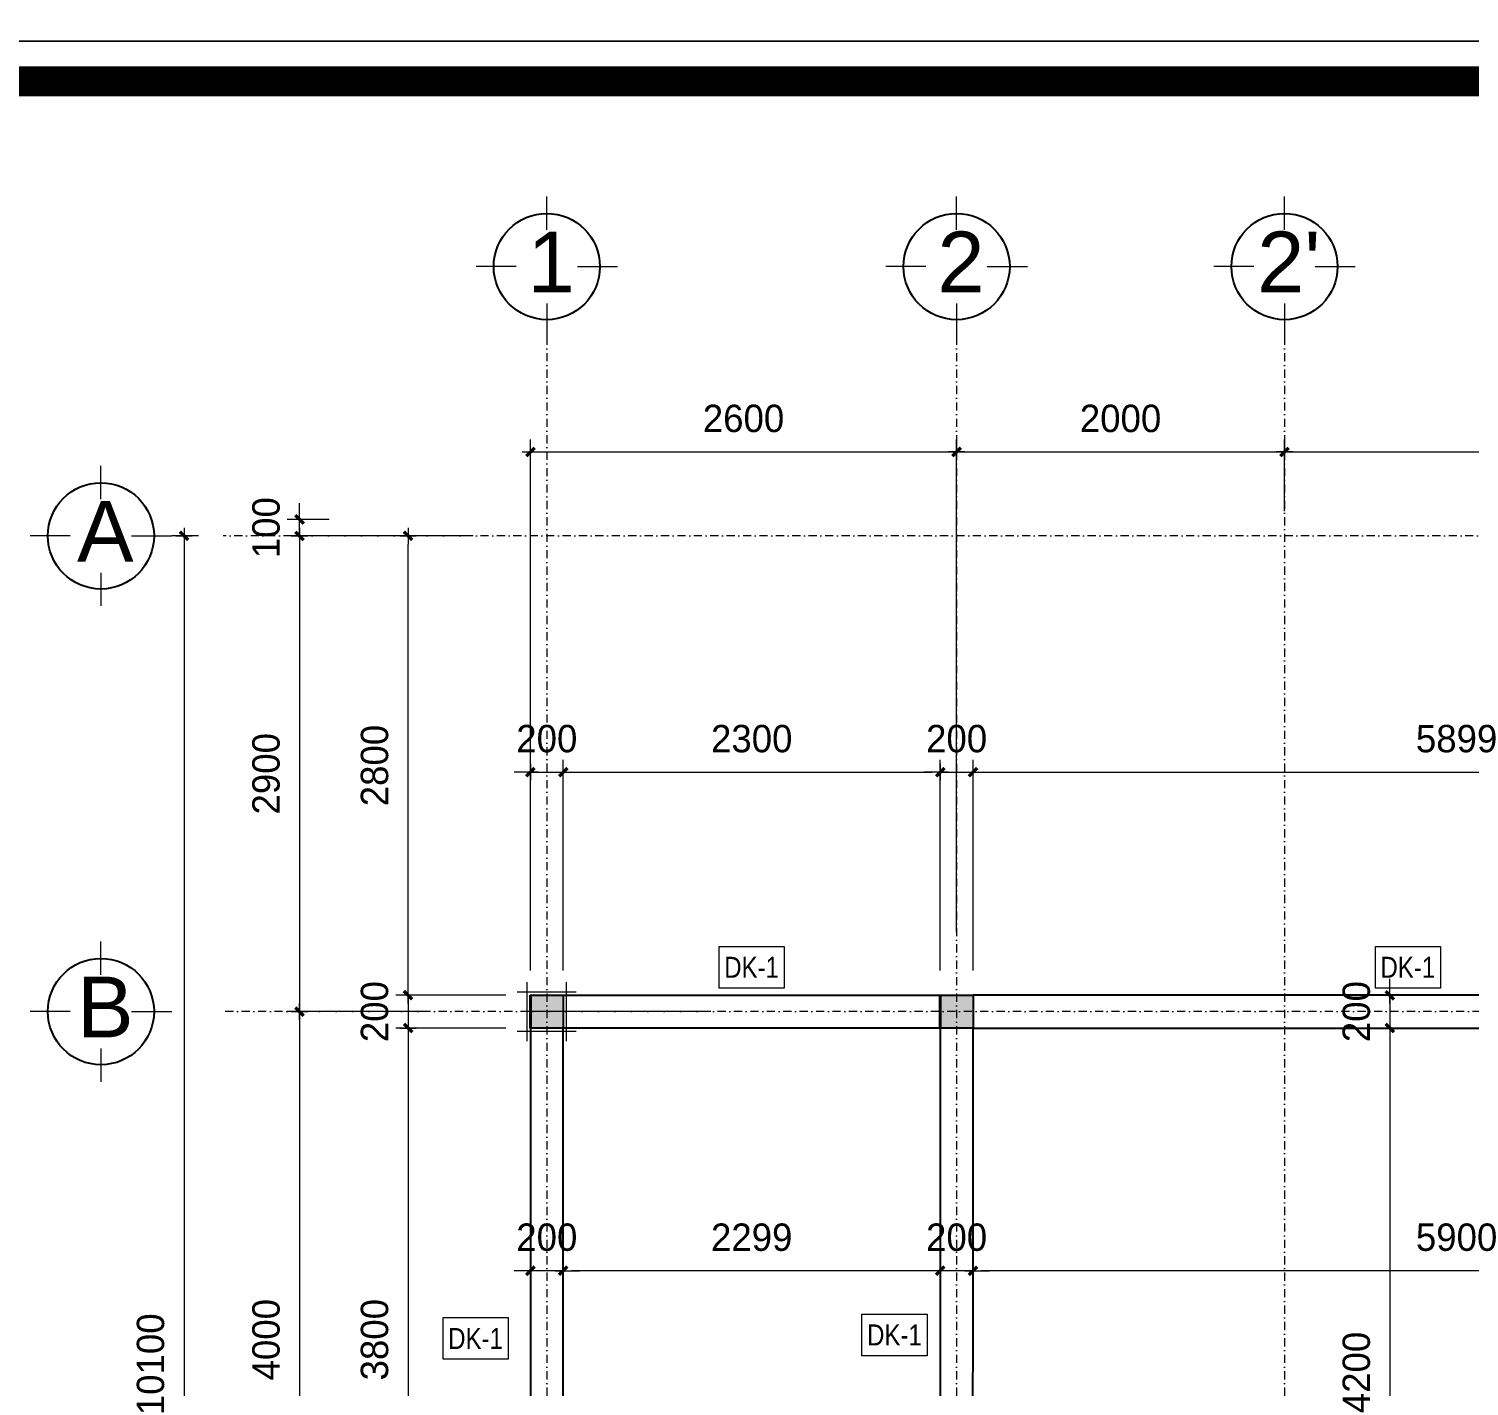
# Model space of a CAD drawing. Header units: millimetres. Extents: x 615730 to 2792744, y 139412 to 597571.
# Drawn here: x 1086787 to 1095573, y 247236 to 255511 of the extents above; entities that cross this region are included whole.
import ezdxf
from ezdxf.enums import TextEntityAlignment as Align

# ---------------------------------------------------------------- set-up
doc = ezdxf.new("R2010")
doc.units = ezdxf.units.MM
doc.header["$MEASUREMENT"] = 0
doc.header["$PDMODE"] = 34
doc.linetypes.add('CAPNUOC', pattern=[4, 2.5, -0.5, 0.5, -0.5])
doc.linetypes.add('DASHDOT', pattern=[1, 0.5, -0.25, 0, -0.25])
doc.layers.get('0').update_dxf_attribs({"lineweight": 5})
for name, color, linetype, lineweight in [('0.1(9)', 9, 'Continuous', 13), ('KT', 148, 'Continuous', 18), ('NET-THAY', 4, 'Continuous', 20), ('NETMANH', 155, 'Continuous', 13), ('NETNGOAITUONG', 1, 'Continuous', 40), ('None', 7, 'Continuous', 15), ('thay', 7, 'Continuous', 15), ('TIM TRUC', 149, 'DASHDOT', 9), ('TRUC', 155, 'CAPNUOC', 5), ('VLIEU', 250, 'Continuous', 9)]:
    doc.layers.add(name, color=color, linetype=linetype, lineweight=lineweight)
for name, color, linetype in [('2L', 7, 'Continuous'), ('5L', 1, 'Continuous'), ('H', 252, 'Continuous'), ('L', 3, 'Continuous'), ('NET MANH', 252, 'Continuous'), ('netthay', 3, 'Continuous'), ('TEXT', 2, 'Continuous')]:
    doc.layers.add(name, color=color, linetype=linetype)
doc.styles.add('H280', font='', dxfattribs={"height": 200})
doc.styles.add('KT OZON', font='', dxfattribs={"height": 200})
doc.styles.add('STYLE1', font='')
doc.styles.add('VNI-AVO', font='vni-roms.shx')
doc.styles.get('H280').set_extended_font_data('VNI-Avo')
doc.styles.get('KT OZON').set_extended_font_data('VNI-Helve')
doc.styles.get('STYLE1').set_extended_font_data('VNI-Helve-Condense')
doc.dimstyles.new('1-50b', dxfattribs={"dimtxt": 167, "dimasz": 50, "dimexe": 75, "dimexo": 150, "dimgap": 120, "dimtad": 1, "dimdec": 0, "dimzin": 12, "dimtxsty": 'VNI-AVO', "dimblk": ']', "dimcen": 0, "dimdle": 50, "dimclrd": 252, "dimclre": 252, "dimclrt": 2, "dimadec": 0, "dimazin": 0, "dimtfac": 1, "dimtdec": 0, "dimtix": 1, "dimtmove": 2, "dimatfit": 0, "dimldrblk": 'OPEN90', "dimfxl": 1, "dimlwd": -1, "dimlwe": -1, "dimarcsym": 0})

# ---------------------------------------------------------------- blocks, each defined once
blk = doc.blocks.new('TRUC 1')
at = {"ltscale": 50}
blk.add_circle((0, -9525), 8572, dxfattribs=at)
at = {"layer": '0.1(9)', "ltscale": 50}
for p, q in [((0, -3572), (0, 1782)), ((-4942, -9525), (-11427, -9525)), ((4942, -9525), (11427, -9525)), ((0, -15478), (0, -20832))]:
    blk.add_line(p, q, dxfattribs=at)
at = {"layer": 'TEXT', "ltscale": 50, "style": 'H280'}
blk.add_attdef('1', text='', height=10478, dxfattribs=at).set_placement((-214, -4892), align=Align.CENTER)
blk = doc.blocks.new(']')
for p, q in [((1, 0), (-1, 0)), ((0, 1), (0, -1))]:
    blk.add_line(p, q)
at = {"color": 9, "const_width": 0.4}
blk.add_lwpolyline([(-0.51, -0.51), (0.51, 0.51)], dxfattribs=at)
blk = doc.blocks.new('*D1000')
at = {"layer": 'DEFPOINTS', "color": 0, "ltscale": 10, "transparency": 16777216}
for p in [(1090047.1, 250979.1), (1089847.1, 249619.5, -13.1), (1090047.1, 249619.5, -13.1)]:
    blk.add_point(p, dxfattribs=at)
at = {"layer": 'KT', "color": 252, "ltscale": 10, "transparency": 16777216}
for p, q in [((1089847.1, 249769.5), (1089847.1, 251054.1)), ((1090047.1, 249769.5), (1090047.1, 251054.1)), ((1089797.1, 250979.1), (1089747.1, 250979.1)), ((1089847.1, 250979.1), (1090047.1, 250979.1)), ((1090097.1, 250979.1), (1090147.1, 250979.1))]:
    blk.add_line(p, q, dxfattribs=at)
at = {"layer": 'KT', "color": 252, "ltscale": 10, "transparency": 16777216, "xscale": 50, "yscale": 50, "zscale": 50}
blk.add_blockref(']', (1089847.1, 250979.1), dxfattribs=at)
at = {"layer": 'KT', "color": 252, "ltscale": 10, "transparency": 16777216, "xscale": 50, "yscale": 50, "zscale": 50, "rotation": 180}
blk.add_blockref(']', (1090047.1, 250979.1), dxfattribs=at)
at = {"layer": 'KT', "color": 2, "ltscale": 10, "transparency": 16777216, "insert": (1089947.1, 251182.6), "char_height": 167, "attachment_point": 5, "style": 'VNI-AVO'}
blk.add_mtext('200', dxfattribs=at)
blk = doc.blocks.new('_Open90')
at = {"color": 0, "linetype": 'ByBlock', "lineweight": -2}
for p, q in [((0, 0), (-1, 0)), ((-0.5, 0.5), (0, 0)), ((0, 0), (-0.5, -0.5))]:
    blk.add_line(p, q, dxfattribs=at)
blk = doc.blocks.new('*D1001')
at = {"layer": 'DEFPOINTS', "color": 0, "ltscale": 10, "transparency": 16777216}
for p in [(1092346.6, 250979.1), (1090047.1, 249619.5, -13.1), (1092346.6, 249619.5)]:
    blk.add_point(p, dxfattribs=at)
at = {"layer": 'KT', "color": 252, "ltscale": 10, "transparency": 16777216}
for p, q in [((1090047.1, 249769.5), (1090047.1, 251054.1)), ((1092346.6, 249769.5), (1092346.6, 251054.1)), ((1090097.1, 250979.1), (1092296.6, 250979.1))]:
    blk.add_line(p, q, dxfattribs=at)
at = {"layer": 'KT', "color": 252, "ltscale": 10, "transparency": 16777216, "xscale": 50, "yscale": 50, "zscale": 50, "rotation": 180}
blk.add_blockref(']', (1090047.1, 250979.1), dxfattribs=at)
at = {"layer": 'KT', "color": 252, "ltscale": 10, "transparency": 16777216, "xscale": 50, "yscale": 50, "zscale": 50}
blk.add_blockref(']', (1092346.6, 250979.1), dxfattribs=at)
at = {"layer": 'KT', "color": 2, "ltscale": 10, "transparency": 16777216, "insert": (1091196.9, 251182.6), "char_height": 167, "attachment_point": 5, "style": 'VNI-AVO'}
blk.add_mtext('2300', dxfattribs=at)
blk = doc.blocks.new('*D1002')
at = {"layer": 'DEFPOINTS', "color": 0, "ltscale": 10, "transparency": 16777216}
for p in [(1092546.6, 250979.1), (1092346.6, 249619.5), (1092546.6, 249619.5)]:
    blk.add_point(p, dxfattribs=at)
at = {"layer": 'KT', "color": 252, "ltscale": 10, "transparency": 16777216}
for p, q in [((1092346.6, 249769.5), (1092346.6, 251054.1)), ((1092546.6, 249769.5), (1092546.6, 251054.1)), ((1092296.6, 250979.1), (1092246.6, 250979.1)), ((1092346.6, 250979.1), (1092546.6, 250979.1)), ((1092596.6, 250979.1), (1092646.6, 250979.1))]:
    blk.add_line(p, q, dxfattribs=at)
at = {"layer": 'KT', "color": 252, "ltscale": 10, "transparency": 16777216, "xscale": 50, "yscale": 50, "zscale": 50}
blk.add_blockref(']', (1092346.6, 250979.1), dxfattribs=at)
at = {"layer": 'KT', "color": 252, "ltscale": 10, "transparency": 16777216, "xscale": 50, "yscale": 50, "zscale": 50, "rotation": 180}
blk.add_blockref(']', (1092546.6, 250979.1), dxfattribs=at)
at = {"layer": 'KT', "color": 2, "ltscale": 10, "transparency": 16777216, "insert": (1092446.6, 251182.6), "char_height": 167, "attachment_point": 5, "style": 'VNI-AVO'}
blk.add_mtext('200', dxfattribs=at)
blk = doc.blocks.new('*D1003')
at = {"layer": 'DEFPOINTS', "color": 0, "ltscale": 10, "transparency": 16777216}
for p in [(1098446.1, 250979.1), (1092546.6, 249619.5), (1098446.1, 249619.5)]:
    blk.add_point(p, dxfattribs=at)
at = {"layer": 'KT', "color": 252, "ltscale": 10, "transparency": 16777216}
for p, q in [((1092546.6, 249769.5), (1092546.6, 251054.1)), ((1098446.1, 249769.5), (1098446.1, 251054.1)), ((1092596.6, 250979.1), (1098396.1, 250979.1))]:
    blk.add_line(p, q, dxfattribs=at)
at = {"layer": 'KT', "color": 252, "ltscale": 10, "transparency": 16777216, "xscale": 50, "yscale": 50, "zscale": 50, "rotation": 180}
blk.add_blockref(']', (1092546.6, 250979.1), dxfattribs=at)
at = {"layer": 'KT', "color": 252, "ltscale": 10, "transparency": 16777216, "xscale": 50, "yscale": 50, "zscale": 50}
blk.add_blockref(']', (1098446.1, 250979.1), dxfattribs=at)
at = {"layer": 'KT', "color": 2, "ltscale": 10, "transparency": 16777216, "insert": (1095496.4, 251182.6), "char_height": 167, "attachment_point": 5, "style": 'VNI-AVO'}
blk.add_mtext('5899', dxfattribs=at)
blk = doc.blocks.new('*D1011')
at = {"layer": 'DEFPOINTS', "color": 0, "ltscale": 10, "transparency": 16777216}
for p in [(1092446.6, 252931.1), (1089847.1, 249855.8), (1092446.6, 249855.8)]:
    blk.add_point(p, dxfattribs=at)
at = {"layer": 'KT', "color": 252, "ltscale": 10, "transparency": 16777216}
for p, q in [((1089847.1, 250005.8), (1089847.1, 253006.1)), ((1092446.6, 250005.8), (1092446.6, 253006.1)), ((1089897.1, 252931.1), (1092396.6, 252931.1))]:
    blk.add_line(p, q, dxfattribs=at)
at = {"layer": 'KT', "color": 252, "ltscale": 10, "transparency": 16777216, "xscale": 50, "yscale": 50, "zscale": 50, "rotation": 180}
blk.add_blockref(']', (1089847.1, 252931.1), dxfattribs=at)
at = {"layer": 'KT', "color": 252, "ltscale": 10, "transparency": 16777216, "xscale": 50, "yscale": 50, "zscale": 50}
blk.add_blockref(']', (1092446.6, 252931.1), dxfattribs=at)
at = {"layer": 'KT', "color": 2, "ltscale": 10, "transparency": 16777216, "insert": (1091146.9, 253134.6), "char_height": 167, "attachment_point": 5, "style": 'VNI-AVO'}
blk.add_mtext('2600', dxfattribs=at)
blk = doc.blocks.new('*D1012')
at = {"layer": 'DEFPOINTS', "color": 0, "ltscale": 10, "transparency": 16777216}
for p in [(1094446.6, 252931.1), (1094446.6, 252419.5, -0.2), (1092446.6, 251956.3)]:
    blk.add_point(p, dxfattribs=at)
at = {"layer": 'KT', "color": 252, "ltscale": 10, "transparency": 16777216}
for p, q in [((1092446.6, 252106.3), (1092446.6, 253006.1)), ((1094446.6, 252569.5), (1094446.6, 253006.1)), ((1092496.6, 252931.1), (1094396.6, 252931.1))]:
    blk.add_line(p, q, dxfattribs=at)
at = {"layer": 'KT', "color": 252, "ltscale": 10, "transparency": 16777216, "xscale": 50, "yscale": 50, "zscale": 50, "rotation": 180}
blk.add_blockref(']', (1092446.6, 252931.1), dxfattribs=at)
at = {"layer": 'KT', "color": 252, "ltscale": 10, "transparency": 16777216, "xscale": 50, "yscale": 50, "zscale": 50}
blk.add_blockref(']', (1094446.6, 252931.1), dxfattribs=at)
at = {"layer": 'KT', "color": 2, "ltscale": 10, "transparency": 16777216, "insert": (1093446.6, 253134.6), "char_height": 167, "attachment_point": 5, "style": 'VNI-AVO'}
blk.add_mtext('2000', dxfattribs=at)
blk = doc.blocks.new('*D1013')
at = {"layer": 'DEFPOINTS', "color": 0, "ltscale": 10, "transparency": 16777216}
for p in [(1098447.1, 252931.1), (1098447.1, 252519.5, 140), (1094446.6, 252419.5, -0.2)]:
    blk.add_point(p, dxfattribs=at)
at = {"layer": 'KT', "color": 252, "ltscale": 10, "transparency": 16777216}
for p, q in [((1094446.6, 252569.5), (1094446.6, 253006.1)), ((1098447.1, 252669.5), (1098447.1, 253006.1)), ((1094496.6, 252931.1), (1098397.1, 252931.1))]:
    blk.add_line(p, q, dxfattribs=at)
at = {"layer": 'KT', "color": 252, "ltscale": 10, "transparency": 16777216, "xscale": 50, "yscale": 50, "zscale": 50, "rotation": 180}
blk.add_blockref(']', (1094446.6, 252931.1), dxfattribs=at)
at = {"layer": 'KT', "color": 252, "ltscale": 10, "transparency": 16777216, "xscale": 50, "yscale": 50, "zscale": 50}
blk.add_blockref(']', (1098447.1, 252931.1), dxfattribs=at)
at = {"layer": 'KT', "color": 2, "ltscale": 10, "transparency": 16777216, "insert": (1096446.9, 253134.6), "char_height": 167, "attachment_point": 5, "style": 'VNI-AVO'}
blk.add_mtext('4000', dxfattribs=at)
blk = doc.blocks.new('*D1020')
at = {"layer": 'DEFPOINTS', "color": 0, "ltscale": 10, "transparency": 16777216}
for p in [(1089847.1, 249619.5), (1089100.6, 249419.5), (1089847.1, 249419.5, -13.1)]:
    blk.add_point(p, dxfattribs=at)
at = {"layer": 'KT', "color": 252, "ltscale": 10, "transparency": 16777216}
for p, q in [((1089100.6, 249669.5), (1089100.6, 249719.5)), ((1089697.1, 249619.5), (1089025.6, 249619.5)), ((1089100.6, 249619.5), (1089100.6, 249419.5)), ((1089697.1, 249419.5), (1089025.6, 249419.5)), ((1089100.6, 249369.5), (1089100.6, 249319.5))]:
    blk.add_line(p, q, dxfattribs=at)
at = {"layer": 'KT', "color": 252, "ltscale": 10, "transparency": 16777216, "xscale": 50, "yscale": 50, "zscale": 50}
for p, rotation in [((1089100.6, 249619.5), 270), ((1089100.6, 249419.5), 90)]:
    blk.add_blockref(']', p, dxfattribs=dict(at, rotation=rotation))
at = {"layer": 'KT', "color": 2, "ltscale": 10, "transparency": 16777216, "insert": (1088897.1, 249519.5), "char_height": 167, "attachment_point": 5, "rotation": 90, "style": 'VNI-AVO'}
blk.add_mtext('200', dxfattribs=at)
blk = doc.blocks.new('*D1021')
at = {"layer": 'DEFPOINTS', "color": 0, "ltscale": 10, "transparency": 16777216}
for p in [(1089847.1, 249419.5, -13.1), (1089100.6, 245619.5), (1089847.1, 245619.5, -13.1)]:
    blk.add_point(p, dxfattribs=at)
at = {"layer": 'KT', "color": 252, "ltscale": 10, "transparency": 16777216}
for p, q in [((1089697.1, 249419.5), (1089025.6, 249419.5)), ((1089100.6, 249369.5), (1089100.6, 245669.5)), ((1089697.1, 245619.5), (1089025.6, 245619.5))]:
    blk.add_line(p, q, dxfattribs=at)
at = {"layer": 'KT', "color": 252, "ltscale": 10, "transparency": 16777216, "xscale": 50, "yscale": 50, "zscale": 50}
for p, rotation in [((1089100.6, 249419.5), 90), ((1089100.6, 245619.5), 270)]:
    blk.add_blockref(']', p, dxfattribs=dict(at, rotation=rotation))
at = {"layer": 'KT', "color": 2, "ltscale": 10, "transparency": 16777216, "insert": (1088897.1, 247519.5), "char_height": 167, "attachment_point": 5, "rotation": 90, "style": 'VNI-AVO'}
blk.add_mtext('3800', dxfattribs=at)
blk = doc.blocks.new('*D1025')
at = {"layer": 'DEFPOINTS', "color": 0, "ltscale": 10, "transparency": 16777216}
for p in [(1089100.6, 252419.5), (1089646.9, 252419.5, 0), (1089646.9, 249619.5)]:
    blk.add_point(p, dxfattribs=at)
at = {"layer": 'KT', "color": 252, "ltscale": 10, "transparency": 16777216}
for p, q in [((1089496.9, 252419.5), (1089025.6, 252419.5)), ((1089100.6, 249669.5), (1089100.6, 252369.5)), ((1089496.9, 249619.5), (1089025.6, 249619.5))]:
    blk.add_line(p, q, dxfattribs=at)
at = {"layer": 'KT', "color": 252, "ltscale": 10, "transparency": 16777216, "xscale": 50, "yscale": 50, "zscale": 50}
for p, rotation in [((1089100.6, 252419.5), 90), ((1089100.6, 249619.5), 270)]:
    blk.add_blockref(']', p, dxfattribs=dict(at, rotation=rotation))
at = {"layer": 'KT', "color": 2, "ltscale": 10, "transparency": 16777216, "insert": (1088897.1, 251019.5), "char_height": 167, "attachment_point": 5, "rotation": 90, "style": 'VNI-AVO'}
blk.add_mtext('2800', dxfattribs=at)
blk = doc.blocks.new('*D1026')
at = {"layer": 'DEFPOINTS', "color": 0, "ltscale": 10, "transparency": 16777216}
for p in [(1089336.2, 252419.5), (1088438.7, 249519.5), (1089336.2, 249519.5)]:
    blk.add_point(p, dxfattribs=at)
at = {"layer": 'KT', "color": 252, "ltscale": 10, "transparency": 16777216}
for p, q in [((1089186.2, 252419.5), (1088363.7, 252419.5)), ((1088438.7, 252369.5), (1088438.7, 249569.5)), ((1089186.2, 249519.5), (1088363.7, 249519.5))]:
    blk.add_line(p, q, dxfattribs=at)
at = {"layer": 'KT', "color": 252, "ltscale": 10, "transparency": 16777216, "xscale": 50, "yscale": 50, "zscale": 50}
for p, rotation in [((1088438.7, 252419.5), 90), ((1088438.7, 249519.5), 270)]:
    blk.add_blockref(']', p, dxfattribs=dict(at, rotation=rotation))
at = {"layer": 'KT', "color": 2, "ltscale": 10, "transparency": 16777216, "insert": (1088235.2, 250969.5), "char_height": 167, "attachment_point": 5, "rotation": 90, "style": 'VNI-AVO'}
blk.add_mtext('2900', dxfattribs=at)
blk = doc.blocks.new('*D1027')
at = {"layer": 'DEFPOINTS', "color": 0, "ltscale": 10, "transparency": 16777216}
for p in [(1089336.2, 249519.5), (1088438.7, 245519.5), (1089757.7, 245519.5, -5)]:
    blk.add_point(p, dxfattribs=at)
at = {"layer": 'KT', "color": 252, "ltscale": 10, "transparency": 16777216}
for p, q in [((1089186.2, 249519.5), (1088363.7, 249519.5)), ((1088438.7, 249469.5), (1088438.7, 245569.5)), ((1089607.7, 245519.5), (1088363.7, 245519.5))]:
    blk.add_line(p, q, dxfattribs=at)
at = {"layer": 'KT', "color": 252, "ltscale": 10, "transparency": 16777216, "xscale": 50, "yscale": 50, "zscale": 50}
for p, rotation in [((1088438.7, 249519.5), 90), ((1088438.7, 245519.5), 270)]:
    blk.add_blockref(']', p, dxfattribs=dict(at, rotation=rotation))
at = {"layer": 'KT', "color": 2, "ltscale": 10, "transparency": 16777216, "insert": (1088235.2, 247519.5), "char_height": 167, "attachment_point": 5, "rotation": 90, "style": 'VNI-AVO'}
blk.add_mtext('4000', dxfattribs=at)
blk = doc.blocks.new('*D1030')
at = {"layer": 'DEFPOINTS', "color": 0, "ltscale": 10, "transparency": 16777216}
for p in [(1088438.7, 252519.5), (1088768.9, 252519.5), (1088768.9, 252419.5)]:
    blk.add_point(p, dxfattribs=at)
at = {"layer": 'KT', "color": 252, "ltscale": 10, "transparency": 16777216}
for p, q in [((1088438.7, 252569.5), (1088438.7, 252619.5)), ((1088618.9, 252519.5), (1088363.7, 252519.5)), ((1088438.7, 252419.5), (1088438.7, 252519.5)), ((1088618.9, 252419.5), (1088363.7, 252419.5)), ((1088438.7, 252369.5), (1088438.7, 252319.5))]:
    blk.add_line(p, q, dxfattribs=at)
at = {"layer": 'KT', "color": 252, "ltscale": 10, "transparency": 16777216, "xscale": 50, "yscale": 50, "zscale": 50}
for p, rotation in [((1088438.7, 252519.5), 270), ((1088438.7, 252419.5), 90)]:
    blk.add_blockref(']', p, dxfattribs=dict(at, rotation=rotation))
at = {"layer": 'KT', "color": 2, "ltscale": 10, "transparency": 16777216, "insert": (1088235.2, 252469.5), "char_height": 167, "attachment_point": 5, "rotation": 90, "style": 'VNI-AVO'}
blk.add_mtext('100', dxfattribs=at)
blk = doc.blocks.new('*D1070')
at = {"layer": 'DEFPOINTS', "color": 0, "ltscale": 10, "transparency": 16777216}
for p in [(1089847.1, 249619.5), (1089847.1, 249419.5), (1095089, 249419.5)]:
    blk.add_point(p, dxfattribs=at)
at = {"layer": 'KT', "color": 252, "ltscale": 10, "transparency": 16777216}
for p, q in [((1095089, 249669.5), (1095089, 249719.5)), ((1089997.1, 249619.5), (1095164, 249619.5)), ((1095089, 249619.5), (1095089, 249419.5)), ((1089997.1, 249419.5), (1095164, 249419.5)), ((1095089, 249369.5), (1095089, 249319.5))]:
    blk.add_line(p, q, dxfattribs=at)
at = {"layer": 'KT', "color": 252, "ltscale": 10, "transparency": 16777216, "xscale": 50, "yscale": 50, "zscale": 50}
for p, rotation in [((1095089, 249619.5), 270), ((1095089, 249419.5), 90)]:
    blk.add_blockref(']', p, dxfattribs=dict(at, rotation=rotation))
at = {"layer": 'KT', "color": 2, "ltscale": 10, "transparency": 16777216, "insert": (1094885.5, 249519.5), "char_height": 167, "attachment_point": 5, "rotation": 90, "style": 'VNI-AVO'}
blk.add_mtext('200', dxfattribs=at)
blk = doc.blocks.new('*D1071')
at = {"layer": 'DEFPOINTS', "color": 0, "ltscale": 10, "transparency": 16777216}
for p in [(1089847.1, 249419.5), (1094446.6, 245219.5), (1095089, 245219.5)]:
    blk.add_point(p, dxfattribs=at)
at = {"layer": 'KT', "color": 252, "ltscale": 10, "transparency": 16777216}
for p, q in [((1089997.1, 249419.5), (1095164, 249419.5)), ((1095089, 249369.5), (1095089, 245269.5)), ((1094596.6, 245219.5), (1095164, 245219.5))]:
    blk.add_line(p, q, dxfattribs=at)
at = {"layer": 'KT', "color": 252, "ltscale": 10, "transparency": 16777216, "xscale": 50, "yscale": 50, "zscale": 50}
for p, rotation in [((1095089, 249419.5), 90), ((1095089, 245219.5), 270)]:
    blk.add_blockref(']', p, dxfattribs=dict(at, rotation=rotation))
at = {"layer": 'KT', "color": 2, "ltscale": 10, "transparency": 16777216, "insert": (1094885.5, 247319.5), "char_height": 167, "attachment_point": 5, "rotation": 90, "style": 'VNI-AVO'}
blk.add_mtext('4200', dxfattribs=at)
blk = doc.blocks.new('*D1107')
at = {"layer": 'DEFPOINTS', "color": 0, "ltscale": 10, "transparency": 16777216}
for p in [(1092546.5, 247939.8), (1092546.5, 247676.1, 50.3), (1098446.1, 247675.7)]:
    blk.add_point(p, dxfattribs=at)
at = {"layer": 'KT', "color": 252, "ltscale": 10, "transparency": 16777216}
for p, q in [((1092546.5, 247826.1), (1092546.5, 248014.8)), ((1098396.1, 247939.8), (1092596.5, 247939.8)), ((1098446.1, 247825.7), (1098446.1, 248014.8))]:
    blk.add_line(p, q, dxfattribs=at)
at = {"layer": 'KT', "color": 252, "ltscale": 10, "transparency": 16777216, "xscale": 50, "yscale": 50, "zscale": 50, "rotation": 180}
blk.add_blockref(']', (1092546.5, 247939.8), dxfattribs=at)
at = {"layer": 'KT', "color": 252, "ltscale": 10, "transparency": 16777216, "xscale": 50, "yscale": 50, "zscale": 50}
blk.add_blockref(']', (1098446.1, 247939.8), dxfattribs=at)
at = {"layer": 'KT', "color": 2, "ltscale": 10, "transparency": 16777216, "insert": (1095496.3, 248143.3), "char_height": 167, "attachment_point": 5, "style": 'VNI-AVO'}
blk.add_mtext('5900', dxfattribs=at)
blk = doc.blocks.new('*D1108')
at = {"layer": 'DEFPOINTS', "color": 0, "ltscale": 10, "transparency": 16777216}
for p in [(1092346.5, 247939.8), (1092346.5, 247676.1), (1092546.5, 247676.1, 50.3)]:
    blk.add_point(p, dxfattribs=at)
at = {"layer": 'KT', "color": 252, "ltscale": 10, "transparency": 16777216}
for p, q in [((1092296.5, 247939.8), (1092246.5, 247939.8)), ((1092346.5, 247826.1), (1092346.5, 248014.8)), ((1092546.5, 247939.8), (1092346.5, 247939.8)), ((1092546.5, 247826.1), (1092546.5, 248014.8)), ((1092596.5, 247939.8), (1092646.5, 247939.8))]:
    blk.add_line(p, q, dxfattribs=at)
at = {"layer": 'KT', "color": 252, "ltscale": 10, "transparency": 16777216, "xscale": 50, "yscale": 50, "zscale": 50}
blk.add_blockref(']', (1092346.5, 247939.8), dxfattribs=at)
at = {"layer": 'KT', "color": 252, "ltscale": 10, "transparency": 16777216, "xscale": 50, "yscale": 50, "zscale": 50, "rotation": 180}
blk.add_blockref(']', (1092546.5, 247939.8), dxfattribs=at)
at = {"layer": 'KT', "color": 2, "ltscale": 10, "transparency": 16777216, "insert": (1092446.5, 248143.3), "char_height": 167, "attachment_point": 5, "style": 'VNI-AVO'}
blk.add_mtext('200', dxfattribs=at)
blk = doc.blocks.new('*D1109')
at = {"layer": 'DEFPOINTS', "color": 0, "ltscale": 10, "transparency": 16777216}
for p in [(1090047.1, 247939.8), (1090047.1, 247797.3), (1092346.5, 247676.1)]:
    blk.add_point(p, dxfattribs=at)
at = {"layer": 'KT', "color": 252, "ltscale": 10, "transparency": 16777216}
for p, q in [((1090047.1, 247947.3), (1090047.1, 248014.8)), ((1092296.5, 247939.8), (1090097.1, 247939.8)), ((1092346.5, 247826.1), (1092346.5, 248014.8))]:
    blk.add_line(p, q, dxfattribs=at)
at = {"layer": 'KT', "color": 252, "ltscale": 10, "transparency": 16777216, "xscale": 50, "yscale": 50, "zscale": 50, "rotation": 180}
blk.add_blockref(']', (1090047.1, 247939.8), dxfattribs=at)
at = {"layer": 'KT', "color": 252, "ltscale": 10, "transparency": 16777216, "xscale": 50, "yscale": 50, "zscale": 50}
blk.add_blockref(']', (1092346.5, 247939.8), dxfattribs=at)
at = {"layer": 'KT', "color": 2, "ltscale": 10, "transparency": 16777216, "insert": (1091196.8, 248143.3), "char_height": 167, "attachment_point": 5, "style": 'VNI-AVO'}
blk.add_mtext('2299', dxfattribs=at)
blk = doc.blocks.new('*D1110')
at = {"layer": 'DEFPOINTS', "color": 0, "ltscale": 10, "transparency": 16777216}
for p in [(1089847.1, 247939.8), (1089847.1, 247797.3, -13.1), (1090047.1, 247797.3)]:
    blk.add_point(p, dxfattribs=at)
at = {"layer": 'KT', "color": 252, "ltscale": 10, "transparency": 16777216}
for p, q in [((1089797.1, 247939.8), (1089747.1, 247939.8)), ((1089847.1, 247947.3), (1089847.1, 248014.8)), ((1090047.1, 247939.8), (1089847.1, 247939.8)), ((1090047.1, 247947.3), (1090047.1, 248014.8)), ((1090097.1, 247939.8), (1090147.1, 247939.8))]:
    blk.add_line(p, q, dxfattribs=at)
at = {"layer": 'KT', "color": 252, "ltscale": 10, "transparency": 16777216, "xscale": 50, "yscale": 50, "zscale": 50}
blk.add_blockref(']', (1089847.1, 247939.8), dxfattribs=at)
at = {"layer": 'KT', "color": 252, "ltscale": 10, "transparency": 16777216, "xscale": 50, "yscale": 50, "zscale": 50, "rotation": 180}
blk.add_blockref(']', (1090047.1, 247939.8), dxfattribs=at)
at = {"layer": 'KT', "color": 2, "ltscale": 10, "transparency": 16777216, "insert": (1089947.1, 248143.3), "char_height": 167, "attachment_point": 5, "style": 'VNI-AVO'}
blk.add_mtext('200', dxfattribs=at)
blk = doc.blocks.new('*D1149')
at = {"layer": 'DEFPOINTS', "color": 0, "ltscale": 10, "transparency": 16777216}
for p in [(1087972, 252419.5, 0), (1087734.2, 242319.5), (1087972, 242319.5)]:
    blk.add_point(p, dxfattribs=at)
at = {"layer": 'KT', "color": 252, "ltscale": 10, "transparency": 16777216}
for p, q in [((1087822, 252419.5), (1087659.2, 252419.5)), ((1087734.2, 252369.5), (1087734.2, 242369.5)), ((1087822, 242319.5), (1087659.2, 242319.5))]:
    blk.add_line(p, q, dxfattribs=at)
at = {"layer": 'KT', "color": 252, "ltscale": 10, "transparency": 16777216, "xscale": 50, "yscale": 50, "zscale": 50}
for p, rotation in [((1087734.2, 252419.5), 90), ((1087734.2, 242319.5), 270)]:
    blk.add_blockref(']', p, dxfattribs=dict(at, rotation=rotation))
at = {"layer": 'KT', "color": 2, "ltscale": 10, "transparency": 16777216, "insert": (1087530.7, 247369.5), "char_height": 167, "attachment_point": 5, "rotation": 90, "style": 'VNI-AVO'}
blk.add_mtext('10100', dxfattribs=at)
blk = doc.blocks.new('cc2')
at = {"layer": '2L'}
blk.add_hatch(color=50, dxfattribs=at).paths.add_polyline_path([(-100, 100), (-100, -100), (100, -100), (100, 100)])
at = {"layer": '5L'}
blk.add_lwpolyline([(-100, 100), (100, 100), (100, -100), (-100, -100)], close=True, dxfattribs=at)
at = {"layer": 'TRUC', "color": 9}
for points in [[(-120, 180), (-120, -180)], [(120, 180), (120, -180)], [(-180, 120), (180, 120)], [(-180, -120), (180, -120)]]:
    blk.add_lwpolyline(points, dxfattribs=at)
blk = doc.blocks.new('r')
at = {"layer": 'NET MANH', "elevation": -13.1}
blk.add_lwpolyline([(979610.2, 262193.5), (979810.2, 262193.5), (979810.2, 261993.5), (979610.2, 261993.5)], close=True, dxfattribs=at)
at = {"layer": 'NET MANH'}
blk.add_lwpolyline([(982109.7, 262193.5), (982309.7, 262193.5), (982309.7, 261993.5), (982109.7, 261993.5)], close=True, dxfattribs=at)
for points in [[(979610.2, 261993.5, -13.1), (979810.2, 261993.5, -13.1), (979610.2, 262193.5, -13.1), (979810.2, 262193.5, -13.1)], [(982109.7, 261993.5), (982309.7, 261993.5), (982109.7, 262193.5), (982309.7, 262193.5)]]:
    blk.add_solid(points, dxfattribs=at)
at = {"layer": 'NETNGOAITUONG'}
for p, q in [((979610.2, 262193.5, -13.1), (979610.2, 261993.5, -13.1)), ((982109.7, 262193.5), (982109.7, 261993.5))]:
    blk.add_line(p, q, dxfattribs=at)

msp = doc.modelspace()

# ---------------------------------------------------------------- linework, layer by layer
at = {"layer": 'H', "const_width": 182.5, "elevation": -15.9}
msp.add_lwpolyline([(1082870.7, 230131.1), (1118514.5, 230131.1), (1118514.5, 255191.2), (1082870.7, 255191.2)], close=True, dxfattribs=at)
at = {"layer": 'L', "ltscale": 10}
for points, elevation in [([(1090047.1, 249619.5), (1092346.6, 249619.5)], -13.1), ([(1089847.1, 249419.5), (1089847.1, 245619.5)], -13.1), ([(1092546.4, 245219.5), (1092546.6, 249419.5)], 50.3)]:
    msp.add_lwpolyline(points, dxfattribs=dict(at, elevation=elevation))
for points in [[(1098446.1, 249619.5), (1092546.6, 249619.5)], [(1090047.1, 245619.5), (1090047.1, 249419.5)], [(1092346.6, 249419.5), (1090047.1, 249419.5)], [(1092346.6, 249419.5), (1092346.4, 245619.5)], [(1092546.6, 249419.5), (1098446.1, 249419.5)]]:
    msp.add_lwpolyline(points, dxfattribs=at)
at = {"layer": 'NET MANH'}
for elevation in [-13.1, -12.1]:
    msp.add_lwpolyline([(1089847.1, 249619.5), (1090047.1, 249619.5), (1090047.1, 249419.5), (1089847.1, 249419.5)], close=True, dxfattribs=dict(at, elevation=elevation))
msp.add_lwpolyline([(1092346.6, 249619.5), (1092546.6, 249619.5), (1092546.6, 249419.5), (1092346.6, 249419.5)], close=True, dxfattribs=at)
for points in [[(1089847.1, 249419.5, -13.1), (1090047.1, 249419.5, -13.1), (1089847.1, 249619.5, -13.1), (1090047.1, 249619.5, -13.1)], [(1089847.1, 249419.5, -12.1), (1090047.1, 249419.5, -12.1), (1089847.1, 249619.5, -12.1), (1090047.1, 249619.5, -12.1)], [(1092346.6, 249419.5), (1092546.6, 249419.5), (1092346.6, 249619.5), (1092546.6, 249619.5)]]:
    msp.add_solid(points, dxfattribs=at)
at = {"layer": 'NET-THAY'}
msp.add_line((1090946.6, 249519.5, 159.3), (1089847.1, 249519.5, 64.6), dxfattribs=at)
at = {"layer": 'NETMANH', "ltscale": 2, "elevation": -13.1}
msp.add_lwpolyline([(1090998.1, 249917), (1091395.7, 249917), (1091395.7, 249663.1), (1090998.1, 249663.1)], close=True, dxfattribs=at)
at = {"layer": 'NETMANH', "ltscale": 2}
for points in [[(1095000.7, 249917), (1095398.3, 249917), (1095398.3, 249663.1), (1095000.7, 249663.1)], [(1091869.2, 247675.7), (1092266.8, 247675.7), (1092266.8, 247421.8), (1091869.2, 247421.8)], [(1089314.2, 247653.9), (1089711.8, 247653.9), (1089711.8, 247400), (1089314.2, 247400)]]:
    msp.add_lwpolyline(points, close=True, dxfattribs=at)
at = {"layer": 'NETNGOAITUONG'}
for p, q in [((1089847.1, 249619.5, -13.1), (1089847.1, 249419.5, -13.1)), ((1092346.6, 249619.5), (1092346.6, 249419.5))]:
    msp.add_line(p, q, dxfattribs=at)
at = {"layer": 'thay', "linetype": 'Continuous', "elevation": -15.9}
for points in [[(1082627.4, 255434.5), (1118757.8, 255434.5), (1118757.8, 280981.3), (1082627.4, 280981.3)], [(1082627.4, 229887.8), (1118757.8, 229887.8), (1118757.8, 255434.5), (1082627.4, 255434.5)]]:
    msp.add_lwpolyline(points, close=True, dxfattribs=at)
at = {"layer": 'TIM TRUC', "ltscale": 100}
for p, q in [((1089947.1, 253634), (1089947.1, 239122.7, -13.1)), ((1092446.6, 253634), (1092446.6, 239122.7)), ((1094446.6, 253634), (1094446.6, 239122.7)), ((1112314.9, 252419.5, -0.6), (1087972, 252419.5, 0)), ((1098646.1, 249519.5), (1087972, 249519.5))]:
    msp.add_line(p, q, dxfattribs=at)

# ---------------------------------------------------------------- block references
at = {"layer": '2L', "rotation": 90}
msp.add_blockref('cc2', (1089947.1, 249519.5, -11), dxfattribs=at)
at = {"layer": 'netthay', "lineweight": -2, "ltscale": 10}
ref = msp.add_blockref('TRUC 1', (1089947.1, 253701.3), dxfattribs=dict(at, xscale=0.03778148023411632, yscale=0.03778148023411632, zscale=0.03778148023411632, rotation=180))
ref.add_attrib('1', '1', dxfattribs={"layer": 'TEXT', "color": 3, "ltscale": 50, "height": 370.2, "style": 'KT OZON'}).set_placement((1089973.8, 253904.3), align=Align.CENTER)
ref = msp.add_blockref('TRUC 1', (1092446.6, 253701.3), dxfattribs=dict(at, xscale=0.03778148023411632, yscale=0.03778148023411632, zscale=0.03778148023411632, rotation=180))
ref.add_attrib('1', '2', dxfattribs={"layer": 'TEXT', "color": 3, "ltscale": 50, "height": 370.2, "style": 'KT OZON'}).set_placement((1092473.3, 253904.3), align=Align.CENTER)
ref = msp.add_blockref('TRUC 1', (1094446.6, 253701.3), dxfattribs=dict(at, xscale=0.03778148023411632, yscale=0.03778148023411632, zscale=0.03778148023411632, rotation=180))
ref.add_attrib('1', "2'", dxfattribs={"layer": 'TEXT', "color": 3, "ltscale": 50, "height": 370.15, "style": 'KT OZON'}).set_placement((1094473.3, 253904.3), align=Align.CENTER)
ref = msp.add_blockref('TRUC 1', (1087227.4, 252059.6), dxfattribs=dict(at, xscale=0.03778148023411632, yscale=0.03778148023411632, zscale=0.03778148023411632, rotation=180))
ref.add_attrib('1', 'A', dxfattribs={"layer": 'TEXT', "color": 3, "ltscale": 50, "height": 370.2, "style": 'KT OZON'}).set_placement((1087254.1, 252262.6), align=Align.CENTER)
ref = msp.add_blockref('TRUC 1', (1087227.4, 249159.6), dxfattribs=dict(at, xscale=0.03778148023411632, yscale=0.03778148023411632, zscale=0.03778148023411632, rotation=180))
ref.add_attrib('1', 'B', dxfattribs={"layer": 'TEXT', "color": 3, "ltscale": 50, "height": 370.2, "style": 'KT OZON'}).set_placement((1087254.1, 249362.6), align=Align.CENTER)
at = {"layer": 'VLIEU'}
msp.add_blockref('r', (110236.9, -12574.1, 13.1), dxfattribs=at)

# ---------------------------------------------------------------- texts
at = {"layer": 'None', "ltscale": 2, "char_height": 127.91, "width": 2950.637, "attachment_point": 3, "style": 'STYLE1'}
for insert in [(1091363, 249853.5, -13.1), (1095365.7, 249853.5), (1089679.2, 247590.5), (1092234.2, 247612.3)]:
    msp.add_mtext('DK-1', dxfattribs=dict(at, insert=insert))

# ---------------------------------------------------------------- dimensions: what is measured, and where the dimension line sits
at = {"layer": 'KT', "ltscale": 10}
for base, p1, p2, picture, middle in [((1092446.6321, 252931.1272), (1089847.1019, 249855.8203), (1092446.6321, 249855.8203), '*D1011', (1091146.867, 253134.6272)), ((1094446.6, 252931.1), (1092446.6, 251956.3), (1094446.6, 252419.5, -0.2), '*D1012', (1093446.6, 253134.6)), ((1098447.0942, 252931.1272), (1094446.6321, 252419.4648, -0.1705), (1098447.0942, 252519.466, 140), '*D1013', (1096446.8631, 253134.6272)), ((1090047.1, 250979.1), (1089847.1, 249619.5, -13.1), (1090047.1, 249619.5, -13.1), '*D1000', (1089947.1, 251182.6)), ((1092346.6321, 250979.0634), (1090047.1019, 249619.466, -13.1488), (1092346.6321, 249619.466), '*D1001', (1091196.867, 251182.5634)), ((1092546.6, 250979.1), (1092346.6, 249619.5), (1092546.6, 249619.5), '*D1002', (1092446.6, 251182.6)), ((1098446.095, 250979.0634), (1092546.6321, 249619.466), (1098446.095, 249619.4678), '*D1003', (1095496.3635, 251182.5634)), ((1089847.1, 247939.8), (1090047.1, 247797.3), (1089847.1, 247797.3, -13.1), '*D1110', (1089947.1, 248143.3)), ((1090047.1, 247939.8), (1092346.5, 247676.1), (1090047.1, 247797.3), '*D1109', (1091196.8, 248143.3)), ((1092346.5, 247939.8), (1092546.5, 247676.1, 50.3), (1092346.5, 247676.1), '*D1108', (1092446.5, 248143.3)), ((1092546.5, 247939.8), (1098446.1, 247675.7), (1092546.5, 247676.1, 50.3), '*D1107', (1095496.3, 248143.3))]:
    dim = msp.add_linear_dim(base=base, p1=p1, p2=p2, dimstyle='1-50b', dxfattribs=at)
    dim.commit()
    dim.dimension.update_dxf_attribs({"geometry": picture, "text_midpoint": middle})
for base, p1, p2, picture, middle in [((1088438.7, 252519.5), (1088768.9, 252419.5), (1088768.9, 252519.5), '*D1030', (1088235.2, 252469.5)), ((1087734.2, 242319.5), (1087972, 252419.5, 0), (1087972, 242319.5), '*D1149', (1087530.7, 247369.5)), ((1088438.7, 249519.5), (1089336.2, 252419.5), (1089336.2, 249519.5), '*D1026', (1088235.2, 250969.5)), ((1089100.6, 252419.5), (1089646.9, 249619.5), (1089646.9, 252419.5, 0), '*D1025', (1088897.1, 251019.5)), ((1089100.6, 249419.5), (1089847.1, 249619.5), (1089847.1, 249419.5, -13.1), '*D1020', (1088897.1, 249519.5)), ((1095089, 249419.5), (1089847.1, 249619.5), (1089847.1, 249419.5), '*D1070', (1094885.5, 249519.5)), ((1088438.7, 245519.5), (1089336.2, 249519.5), (1089757.7, 245519.5, -5), '*D1027', (1088235.2, 247519.5)), ((1089100.6, 245619.5), (1089847.1, 249419.5, -13.1), (1089847.1, 245619.5, -13.1), '*D1021', (1088897.1, 247519.5)), ((1095089, 245219.5), (1089847.1, 249419.5), (1094446.6, 245219.5), '*D1071', (1094885.5, 247319.5))]:
    dim = msp.add_linear_dim(base=base, p1=p1, p2=p2, angle=90, dimstyle='1-50b', dxfattribs=at)
    dim.commit()
    dim.dimension.update_dxf_attribs({"geometry": picture, "text_midpoint": middle})

doc.saveas('drawing.dxf')
